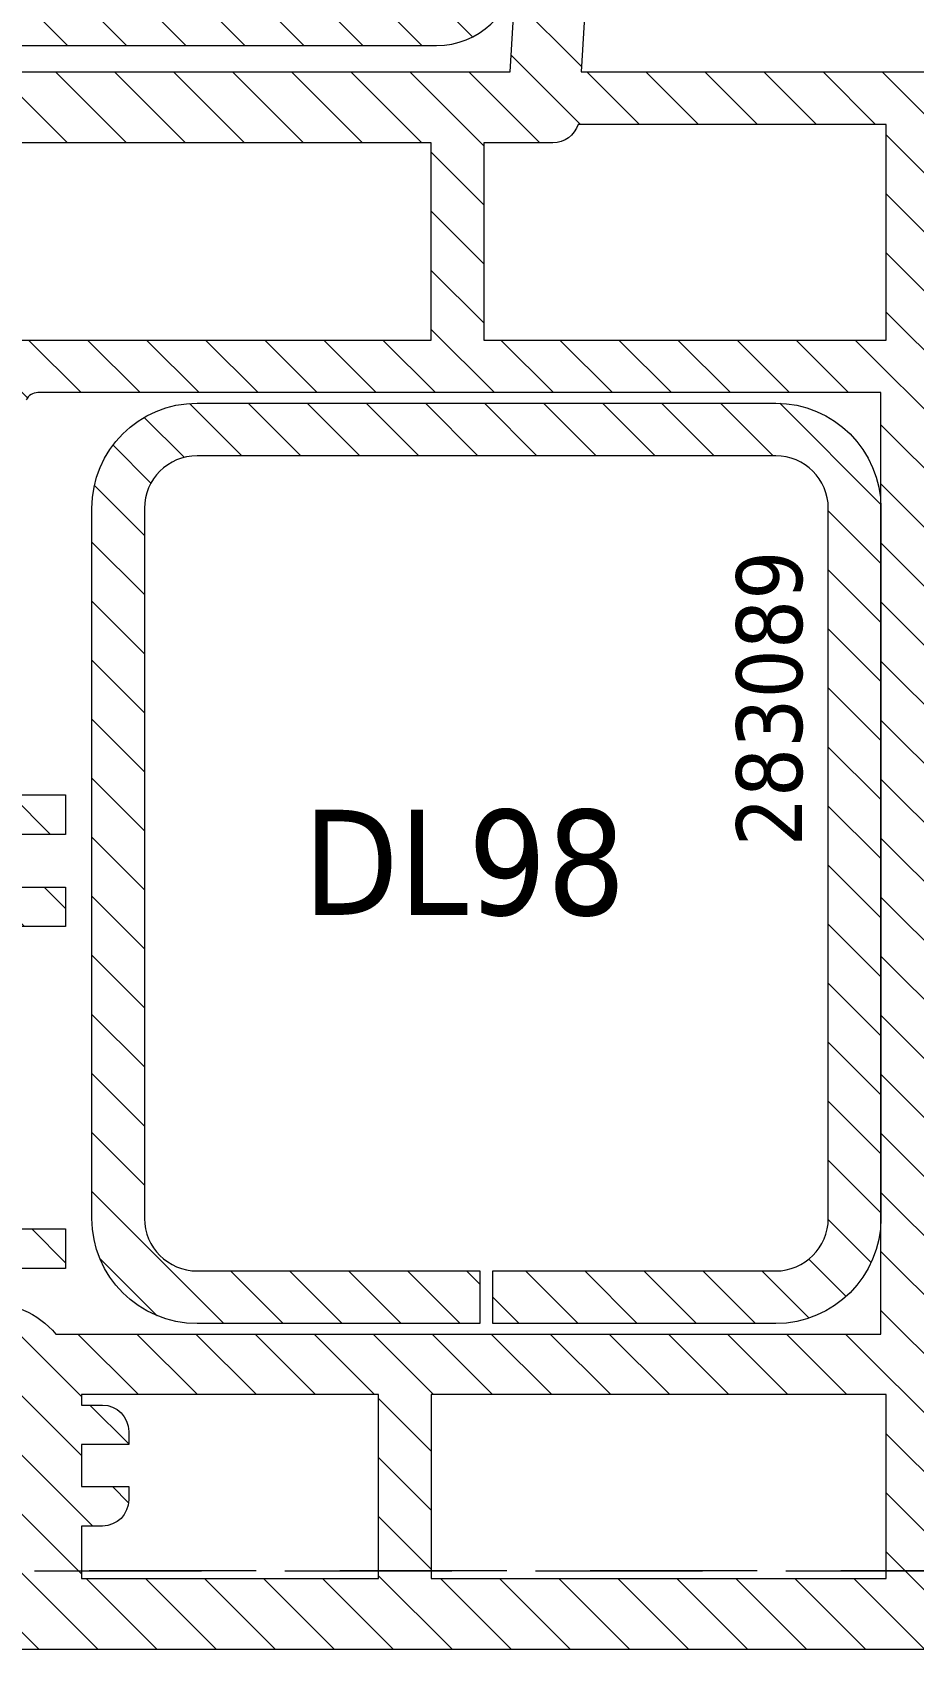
# Model space of a CAD drawing. Header units: millimetres. Extents: x -20000 to 230000, y -17405 to 24510.
# Drawn here: x 45324.3 to 45357.8, y -15415.1 to -15353.6 of the extents above; entities that cross this region are included whole.
import ezdxf

# ---------------------------------------------------------------- set-up
doc = ezdxf.new("R2010")
doc.units = ezdxf.units.MM
doc.header["$PDMODE"] = 35
doc.header["$PDSIZE"] = 0.5
doc.linetypes.add('CACHE', pattern=[9.524999999999999, 6.35, -3.175])
doc.layers.get('0').update_dxf_attribs({"lineweight": 13})
doc.layers.add('0 - Invisible', color=43, linetype='Continuous', lineweight=0, plot=False)
for name, color, linetype, lineweight in [('1 - Acier', 160, 'Continuous', 13), ('1 - Cotation et texte', 7, 'Continuous', 13), ('1 - INTERROMPU', 253, 'CACHE', 13), ('1 - Joint', 7, 'Continuous', 13), ('1 - PVC', 7, 'Continuous', 13)]:
    doc.layers.add(name, color=color, linetype=linetype, lineweight=lineweight)
doc.styles.add('Texte Poralu', font='tahomabd.ttf')
pattern_1 = [(45, (0, 0), (-1.122532015133644, 1.122532015133644), [])]

# ---------------------------------------------------------------- blocks, each defined once
blk = doc.blocks.new('Rehau - DL98')
at = {"layer": '1 - PVC', "linetype": 'ByBlock'}
h = blk.add_hatch(dxfattribs=at)
h.set_pattern_fill('ANSI31', color=256, scale=0.5, angle=270, style=0)
h.set_pattern_definition([(315, (98, 0), (1.122532015133644, 1.122532015133644), [])])
h.paths.add_polyline_path([(1.879529492071015, 37.82031643489609, 0.3966685553808879), (0, 35.8239480178454), (0, 0), (1.799999999988358, 0, 0.4689688986931894), (3.766506847430719, 2.364487062906846), (2.999999999985448, 6.499999999883585), (3, 14.99999999994179), (38, 15), (39.80000000000291, 15, 0.4689688986932354), (41.76650684743072, 17.36448706290685), (41, 21.5), (41, 22.5, -0.4142135623730951), (41.5, 23), (51.30000000000291, 23), (51.30000000000291, 16, 0.4142135623730951), (51.80000000000291, 15.5), (58.99999999998545, 15.5), (59, 18.20000000001164), (54.00000000001455, 18.20000000001164), (54.00000000001455, 23.20000000006985), (68, 23.20000000001164), (86.00000000001455, 23.20000000001164), (86.00000000001455, 18.20000000001164), (81.00000000001455, 18.20000000001164), (80.99999999998545, 15.5), (89.69999999999709, 15.5, 0.4142135623730951), (90.19999999999709, 16), (90.19999999999709, 20.5), (89.69999999999709, 20.5, -0.4142135623730951), (88.69999999999709, 21.5), (88.69999999999709, 22, -0.4142135623730951), (89.69999999999709, 23), (94.30000000000291, 23, -0.4142135623731307), (95, 22.29999999998836), (95.00000000001455, 21.5), (94.23349315256928, 17.36448706290685, 0.2850017038207022), (95, 15.40000000002328), (95, 15), (97.99999999998545, 15), (98, 25.90000000002328), (98, 66, 0.4142135623730951), (97, 67), (93, 67), (92.99999999998545, 64.29999999998836), (95.30000000000291, 64.29999999998836), (95.30000000000291, 60, -0.4142135623730951), (94.30000000000291, 59), (88.5, 59, -0.4142135623730951), (87.5, 60), (87.5, 60.5, -0.4142135623730951), (88.5, 61.5), (89, 61.5), (89, 67), (86.49999999998545, 67), (86.7624659905996, 64), (68.32562743491144, 62.5489893371705), (67.99999999998545, 62.22336190222995), (67.72188789721986, 62.50147400511196), (51.57845909573371, 61.23095860442845, -0.4374089726612938), (50.5, 62.22787593811518), (50.5, 77.5), (52, 77.5), (52, 80.00525588833261, 0.3394542588165427), (51.85176380905614, 80.19844105356606), (50.75176380902121, 80.49318516528001, 0.493145426031467), (50.5, 80.29999999998836), (50.5, 79.54999999998836, -0.4931454260510824), (50.12235428644635, 79.26022225210909), (47.37059047745424, 79.99755514250137, -0.3394542588633446), (47, 80.48051805567229), (47, 83.51948194432771, -0.3394542588633955), (47.37059047745424, 84.00244485749863), (50.1223542864609, 84.73977774789091, -0.4931454260917456), (50.5, 84.44999999995343), (50.5, 83.70000000001164, 0.4931454260900017), (50.75176380905032, 83.50681483471999), (51.85176380901248, 83.80155894643394, 0.3394542589447556), (52, 83.9947441117256), (52.00000000001455, 87.00000000005821), (50.49999999995634, 87.00000000005821), (39.48236190978787, 84.04783277120441, 0.3394542588633612), (38, 82.11598111863714), (38, 40)])
h.paths.add_polyline_path([(38, 37.29508844472002), (38, 17.70000000001164), (2.30000000000291, 17.70000000001164), (2.30000000000291, 35.14077809988521)], flags=16)
h.paths.add_polyline_path([(40, 37.413897450082, 0.327538221718526), (40.69999999999709, 38.3678366515087), (40.69999999998254, 41), (48.19999999999709, 41), (48.19999999999709, 25.70000000001164), (46.30000000000291, 25.70000000001164), (44, 25.70000000001164), (40, 25.70000000001164)], flags=16)
h.paths.add_polyline_path([(40.70000000001164, 43), (40.69999999999709, 67), (48.20000000001164, 67), (48.20000000001164, 43)], flags=16)
h.paths.add_polyline_path([(50.19999999999709, 57.56843380007194), (50.19999999999709, 57.95192733907606, -0.3913924554663752), (50.66077045215934, 58.45038600597763), (53.69999999999709, 58.68957855878398), (53.83241696543701, 58.70000000001164), (65.5, 59.61825869936729), (65.49999999998545, 56.89999999996508), (67, 56.90000000002328), (67, 59.73631125950487), (69, 59.89371467323508), (69, 56.90000000002328), (70.5, 56.89999999996508), (70.5, 60.01176723343087), (82, 60.91683686187025), (82.00000000001455, 56.89999999996508), (83.50000000001455, 56.90000000002328), (83.5, 61.03488942218246), (84.79999999998836, 61.13720164098777), (84.80000000000291, 60.5), (84.80000000000291, 60, 0.2288714561773755), (86, 57.27236366062425), (86, 25.90000000002328), (50.19999999999709, 25.90000000002328)], flags=16)
h.paths.add_polyline_path([(40.69999999999709, 69.00000000005821), (40.70000000001164, 81.5788522270741), (44.69999999999709, 82.65064899693243), (44.69999999999709, 80.48051805567229, 0.3394542588589886), (46.77530667366227, 77.77592574205482), (48.19999999999709, 77.39418031577952), (48.19999999999709, 69)], flags=16)
h.paths.add_polyline_path([(88.30000000000291, 43), (95.29999999998836, 42.99999999994179), (95.30000000000291, 25.70000000006985), (88.29999999998836, 25.70000000006985)], flags=16)
h.paths.add_polyline_path([(88.30000000001746, 45), (88.30000000000291, 56.29999999998836), (88.69999999999709, 56.29999999998836), (88.69999999999709, 55.5, 0.4142135623730951), (89.69999999999709, 54.5), (90.19999999998254, 54.5), (90.19999999999709, 56.30000000004657), (91.80000000001746, 56.30000000004657), (91.80000000000291, 54.5), (92.30000000000291, 54.5, 0.4142135623730951), (93.30000000000291, 55.5), (93.30000000000291, 56.29999999998836), (95.30000000000291, 56.29999999998836), (95.30000000000291, 45)], flags=16)
h.paths.add_polyline_path([(98.00000000001455, 15.00000000005821), (95, 15.00000000005821), (95, 0, 0.4142135623730951), (98, 3)], flags=17)
for points in [[(38, 82.11598111863714), (38, 40), (1.879529492071015, 37.82031643489609, 0.3966685553893087)], [(98, 3), (98, 25.90000000002328), (98, 66, 0.4142135623730951)], [(84.80000000000291, 60, 0.2288714561773755), (86, 57.27236366062425), (86, 25.90000000002328), (50.19999999999709, 25.90000000002328), (50.19999999999709, 57.56843380007194), (50.19999999999709, 57.56843380007194), (50.19999999999709, 57.95192733907606, -0.2851213255996621), (50.4781196481199, 58.40000000002328, -0.09560243916984297)]]:
    blk.add_lwpolyline(points, format="xyb", dxfattribs=at)
for points in [[(40.69999999999709, 43), (40.69999999999709, 67), (48.19999999999709, 67), (48.19999999999709, 43), (40.69999999999709, 43)], [(88.30000000000291, 43), (95.30000000000291, 43), (95.30000000000291, 25.70000000001164), (88.30000000000291, 25.70000000001164), (88.30000000000291, 43)], [(38, 37.29508844472002), (38, 17.70000000001164), (2.30000000000291, 17.70000000001164), (2.30000000000291, 35.14077809988521), (38, 37.29508844472002)]]:
    blk.add_lwpolyline(points, close=True, dxfattribs=at)
for points in [[(65.5, 59.61825869936729), (65.5, 56.90000000002328), (67, 56.90000000002328), (67, 59.73631125956308)], [(69, 59.89371467323508), (69, 56.90000000002328), (70.5, 56.90000000002328), (70.5, 60.01176723348908)], [(82, 60.91683686192846), (82, 56.90000000002328), (83.5, 56.90000000002328), (83.5, 61.03488942218246)]]:
    blk.add_lwpolyline(points, dxfattribs=at)
for points in [[(88.30000000000291, 45), (88.30000000000291, 56.29999999998836), (88.69999999999709, 56.29999999998836), (88.69999999999709, 55.5, 0.4142135623730951), (89.69999999999709, 54.5), (90.19999999999709, 54.5), (90.19999999999709, 56.29999999998836), (91.80000000000291, 56.29999999998836), (91.80000000000291, 54.5), (92.30000000000291, 54.5, 0.4142135623730951), (93.30000000000291, 55.5), (93.30000000000291, 56.29999999998836), (95.30000000000291, 56.29999999998836), (95.30000000000291, 45), (88.30000000000291, 45)], [(40, 37.413897450082, 0.327538221718526), (40.69999999999709, 38.3678366515087), (40.69999999999709, 41), (48.19999999999709, 41), (48.19999999999709, 25.70000000001164), (46.30000000000291, 25.70000000001164), (44, 25.70000000001164), (40, 25.70000000001164), (40, 37.413897450082, 0.327538221718526)]]:
    blk.add_lwpolyline(points, format="xyb", close=True, dxfattribs=at)
blk = doc.blocks.new('Rehau - Renfort TR 35 61')
at = {"layer": '1 - Acier', "linetype": 'ByBlock'}
h = blk.add_hatch(dxfattribs=at)
h.set_pattern_fill('ANSI31', color=256, scale=0.5, style=0)
h.set_pattern_definition(pattern_1)
h.paths.add_polyline_path([(4, 15, 0.4142135623730951), (0, 11), (0, 0.25), (2, 0.25), (2, 11, -0.4142135623730951), (4, 13), (31, 13, -0.4142135623730951), (33, 11), (33, -11, -0.4142135623730951), (31, -13), (4, -13, -0.4142135623730951), (2, -11), (2, -0.25), (0, -0.25), (0, -11, 0.4142135623730951), (4, -15), (31, -15, 0.4142135623730951), (35, -11), (35, 11, 0.4142135623730951), (31, 15)])
blk.add_lwpolyline([(4, 15), (31, 15, -0.414213562373095), (35, 11), (35, -11, -0.414213562373095), (31, -15), (4, -15, -0.414213562373095), (0, -11), (0, -0.25), (2, -0.25), (2, -11, 0.414213562373095), (4, -13), (31, -13, 0.414213562373095), (33, -11), (33, 11, 0.414213562373095), (31, 13), (4, 13, 0.414213562373095), (2, 11), (2, 0.25), (0, 0.25), (0, 11, -0.414213562373095)], format="xyb", close=True, dxfattribs=at)
blk = doc.blocks.new('Rehau - Coulisse C3')
at = {"layer": '1 - Joint', "linetype": 'ByBlock'}
for points in [[(47.26650480601529, -8.5), (44.01650480601529, -8.5), (45.14698318036972, -16.07381301891292, 0.3714528131433199), (45.64150480601529, -16.5, 0.3714528131432862), (46.13602643167542, -16.07381301891292)], [(46.26650480601529, -26, 0.4142135623730951), (45.26650480601529, -27), (45.26650480601529, -27.5), (47.26650480601529, -27.5), (47.26650480601529, -27, 0.4142135623730951)]]:
    blk.add_hatch(color=256, dxfattribs=at).paths.add_polyline_path(points)
at = {"layer": '1 - PVC', "linetype": 'ByBlock'}
h = blk.add_hatch(dxfattribs=at)
h.set_pattern_fill('ANSI31', color=256, scale=0.5, style=0)
h.set_pattern_definition(pattern_1)
h.paths.add_polyline_path([(44.26650480601529, 0), (37.26650480601529, 0), (0, 0), (0.4893009611987509, -8), (0.9148679638165049, -14.95795898820506), (2.774954104301287, -15.88536372722592), (2.355694162368309, -9.030524269794114, -0.4322206989170116), (2.854761561582563, -8.5), (8.066504806018202, -8.5, -0.4142135623730951), (8.566504806018202, -9), (8.566504806018202, -30.09999999997672, -0.4142135623731799), (8.066504806018202, -30.59999999997672), (4.145292846762459, -30.59999999997672, -0.396432827365101), (3.646225447548204, -30.13052426977083), (3.263342420585104, -23.87044211459579), (1.530143286741804, -25.01762159599457), (2.090730751020601, -34.18314561859006, 0.3964328273650712), (5.085135146291577, -37), (44.26650480601529, -37, 0.4142135623730951), (47.26650480601529, -34), (47.26650480601529, -27.5), (45.26650480601529, -27.5), (43.01650480601529, -27.5), (43.01650480601529, -29), (45.26650480601529, -29), (45.26650480601529, -30.59999999997672), (37.26650480601529, -30.59999999997672), (37.26650480601529, -29), (39.51650480601529, -29), (39.51650480601529, -27.5), (35.66650480602402, -27.5), (35.66650480602402, -30.09999999997672, -0.4142135623730951), (35.16650480602402, -30.59999999997672), (17.76650480601529, -30.59999999997672, -0.4142135623730951), (17.26650480601529, -30.09999999997672), (17.26650480601529, -9, -0.4142135623730951), (17.76650480601529, -8.5), (35.16650480602402, -8.5, -0.4142135623730951), (35.66650480602402, -9), (35.66650480602402, -10), (37.26650480601529, -10), (37.26650480601529, -8.5), (39.51650480601529, -8.5), (39.51650480601529, -7), (37.26650480601529, -7), (37.26650480601529, -5.400000000023283), (45.26650480601529, -5.400000000023283), (45.26650480601529, -7), (43.01650480601529, -7), (43.01650480601529, -8.5), (44.01650480601529, -8.5), (47.26650480601529, -8.5), (47.26650480601529, -3, 0.4142135623730958)])
h.paths.add_polyline_path([(17.76650480601529, -2), (44.26650480601529, -2, -0.4142135623730951), (45.26650480601529, -3), (45.26650480601529, -3.799999999988358), (37.26650480601529, -3.799999999988358, 0.4142135623730536), (35.66650480602402, -5.400000000023283), (35.66650480602402, -6.400000000023283, -0.4142135623730951), (35.16650480602402, -6.900000000023283), (17.76650480601529, -6.900000000023283, -0.4142135623730951), (17.26650480601529, -6.400000000023283), (17.26650480601529, -2.5, -0.4142135623730951)], flags=16)
h.paths.add_polyline_path([(15.66650480602402, -2.5), (15.66650480602402, -6.400000000023283, -0.4142135623730951), (15.16650480602402, -6.900000000023283), (2.495365011782269, -6.900000000023283, -0.3964328273653322), (1.996297612568014, -6.430524269759189), (1.757763393979985, -2.530524269794114, -0.4322206989177161), (2.25683079319424, -2), (15.16650480602402, -2, -0.4142135623730951)], flags=16)
h.paths.add_polyline_path([(15.66650480602402, -9), (15.66650480602402, -30.09999999997672, -0.4142135623730211), (15.16650480602402, -30.59999999997672), (10.66650480602402, -30.59999999997672, -0.4142135623737599), (10.16650480602402, -30.09999999997672), (10.16650480602402, -9, -0.4142135623730945), (10.66650480602402, -8.5), (15.16650480602402, -8.5, -0.4142135623730951)], flags=16)
h.paths.add_polyline_path([(17.76650480601529, -32.20000000001164), (44.76650480601529, -32.20000000001164, -0.4142135623730951), (45.26650480601529, -32.70000000001164), (45.26650480601529, -34, -0.4142135623730951), (44.26650480601529, -35), (17.76650480601529, -35, -0.4142135623730951), (17.26650480601529, -34.5), (17.26650480601529, -32.70000000001164, -0.4142135623730955)], flags=16)
h.paths.add_polyline_path([(15.16650480602402, -32.20000000001164, -0.4142135623730951), (15.66650480602402, -32.70000000001164), (15.66650480602402, -34.5, -0.4142135623730951), (15.16650480602402, -35), (4.214034638018347, -35, -0.396432827365141), (3.714967238804093, -34.53052426979411), (3.604874522527098, -32.73052426974755, -0.4322206989176171), (4.103941921741352, -32.20000000001164)], flags=16)
at = {"layer": '0 - Invisible'}
blk.add_point((1.222505625279155, -19.98779029207071), dxfattribs=at)
at = {"layer": '1 - Joint', "linetype": 'ByBlock'}
for p, q in [((44.01650480601529, -8.5), (47.26650480601529, -8.5)), ((44.01650480601529, -8.5), (45.14698318036972, -16.07381301891292)), ((46.13602643167542, -16.07381301891292), (47.26650480601529, -8.5)), ((45.26650480601529, -27), (45.26650480601529, -27.5)), ((47.26650480601529, -27.5), (47.26650480601529, -27)), ((45.26650480601529, -27.5), (47.26650480601529, -27.5))]:
    blk.add_line(p, q, dxfattribs=at)
for centre, radius, start, end in [((45.64150480601529, -16), 0.5000000000003367, 188.4893769406414, 270), ((45.64150480601529, -16), 0.5, 270, 351.5106230593586), ((46.26650480601529, -27), 1, 90, 180), ((46.26650480601529, -27), 1, 0, 90)]:
    blk.add_arc(centre, radius, start, end, dxfattribs=at)
at = {"layer": '1 - PVC', "linetype": 'ByBlock'}
for points in [[(47.26650480601529, -27.5), (47.26650480601529, -34, -0.414213562373095), (44.26650480601529, -37), (5.085135146291577, -37, -0.3964328273666827), (2.090730751020601, -34.18314561859006), (1.530143286741804, -25.01762159599457), (3.263342420585104, -23.87044211459579), (3.646225447548204, -30.13052426971262, 0.3964328273666827), (4.145292846762459, -30.59999999997672), (8.066504806018202, -30.59999999997672, 0.414213562373095), (8.566504806018202, -30.09999999997672), (8.566504806018202, -9, 0.414213562373095), (8.066504806018202, -8.5), (2.854761561582563, -8.5, 0.4322206989157448), (2.355694162368309, -9.030524269794114), (2.774954104301287, -15.88536372722592), (0.9148679638165049, -14.95795898820506), (0.4893009611987509, -8), (0, 0), (37.26650480601529, 0), (44.26650480601529, 0, -0.414213562373095), (47.26650480601529, -3), (47.26650480601529, -8.5)], [(44.01650480601529, -8.5), (43.01650480601529, -8.5), (43.01650480601529, -7), (45.26650480601529, -7), (45.26650480601529, -5.400000000023283), (37.26650480601529, -5.400000000023283), (37.26650480601529, -7), (39.51650480601529, -7), (39.51650480601529, -8.5), (37.26650480601529, -8.5), (37.26650480601529, -10), (35.66650480602402, -10), (35.66650480602402, -9, 0.414213562373095), (35.16650480602402, -8.5), (17.76650480601529, -8.5, 0.414213562373095), (17.26650480601529, -9), (17.26650480601529, -30.09999999997672, 0.414213562373095), (17.76650480601529, -30.59999999997672), (35.16650480602402, -30.59999999997672, 0.414213562373095), (35.66650480602402, -30.09999999997672), (35.66650480602402, -27.5), (39.51650480601529, -27.5), (39.51650480601529, -29), (37.26650480601529, -29), (37.26650480601529, -30.59999999997672), (45.26650480601529, -30.59999999997672), (45.26650480601529, -29), (43.01650480601529, -29), (43.01650480601529, -27.5), (45.26650480601529, -27.5)]]:
    blk.add_lwpolyline(points, format="xyb", dxfattribs=at)
for points in [[(1.757763393979985, -2.530524269794114), (1.996297612568014, -6.430524269759189, 0.3964328273666827), (2.495365011782269, -6.900000000023283), (15.16650480602402, -6.900000000023283, 0.414213562373095), (15.66650480602402, -6.400000000023283), (15.66650480602402, -2.5, 0.414213562373095), (15.16650480602402, -2), (2.25683079319424, -2, 0.4322206989157448)], [(37.26650480601529, -3.799999999988358), (45.26650480601529, -3.799999999988358), (45.26650480601529, -3, 0.414213562373095), (44.26650480601529, -2), (17.76650480601529, -2, 0.414213562373095), (17.26650480601529, -2.5), (17.26650480601529, -6.400000000023283, 0.414213562373095), (17.76650480601529, -6.900000000023283), (35.16650480602402, -6.900000000023283, 0.414213562373095), (35.66650480602402, -6.400000000023283), (35.66650480600947, -5.400000000023283, -0.414213562373095)], [(10.66650480602402, -8.5, 0.414213562373095), (10.16650480602402, -9), (10.16650480602402, -30.09999999997672, 0.414213562373095), (10.66650480602402, -30.59999999997672), (15.16650480602402, -30.59999999997672, 0.414213562373095), (15.66650480602402, -30.09999999997672), (15.66650480602402, -9, 0.414213562373095), (15.16650480602402, -8.5)], [(3.714967238804093, -34.53052426973591, 0.3964328273666827), (4.214034638018347, -35), (15.16650480602402, -35, 0.414213562373095), (15.66650480602402, -34.5), (15.66650480602402, -32.70000000001164, 0.414213562373095), (15.16650480602402, -32.20000000001164), (4.103941921741352, -32.20000000001164, 0.4322206989157448), (3.604874522527098, -32.73052426974755)], [(44.76650480601529, -32.20000000001164), (17.76650480601529, -32.20000000001164, 0.414213562373095), (17.26650480601529, -32.70000000001164), (17.26650480601529, -34.5, 0.414213562373095), (17.76650480601529, -35), (44.26650480601529, -35, 0.414213562373095), (45.26650480601529, -34), (45.26650480601529, -32.70000000001164, 0.414213562373095)]]:
    blk.add_lwpolyline(points, format="xyb", close=True, dxfattribs=at)
blk = doc.blocks.new('*U329')
at = {"xscale": -1, "rotation": 90}
blk.add_blockref('Rehau - DL98', (32.5, -5.000000000000909), dxfattribs=at)
at = {"xscale": -1}
blk.add_blockref('Rehau - Coulisse C3', (-5.206896551755406, -5.000000000000908), dxfattribs=at)
at = {"rotation": 90.00000000000001}
blk.add_blockref('Rehau - Renfort TR 35 61', (-8.400000000023283, -90.59999999999945), dxfattribs=at)
at = {"layer": '1 - Cotation et texte', "insert": (2.375052806397434, -66.83033066757434), "char_height": 2.5, "attachment_point": 5, "rotation": 90.00000000000001, "style": 'Texte Poralu'}
blk.add_mtext('283089', dxfattribs=at)
at = {"layer": '1 - Cotation et texte', "insert": (-9.234216900047613, -73.09999999999218), "char_height": 4, "attachment_point": 5, "style": 'Texte Poralu'}
blk.add_mtext('DL98', dxfattribs=at)

msp = doc.modelspace()

# ---------------------------------------------------------------- linework, layer by layer
at = {"layer": '1 - INTERROMPU'}
msp.add_line((44610.0398883314, -15412.07159325538), (45389.99991592819, -15412.07159325538), dxfattribs=at)
msp.add_lwpolyline([(44610.00004813601, -15312.07159325539), (44649.99995186399, -15312.07159325538), (44649.99990372798, -15352.07159325537), (45349.99995022219, -15352.07159325537), (45350.00000000001, -15312.07159325538), (45389.99999999999, -15312.07159325538), (45389.99981965616, -15412.07159325538), (44610, -15412.07159325538)], close=True, dxfattribs=at)

# ---------------------------------------------------------------- block references
msp.add_blockref('*U329', (45350.00002124783, -15312.07159325538))

doc.saveas('drawing.dxf')
